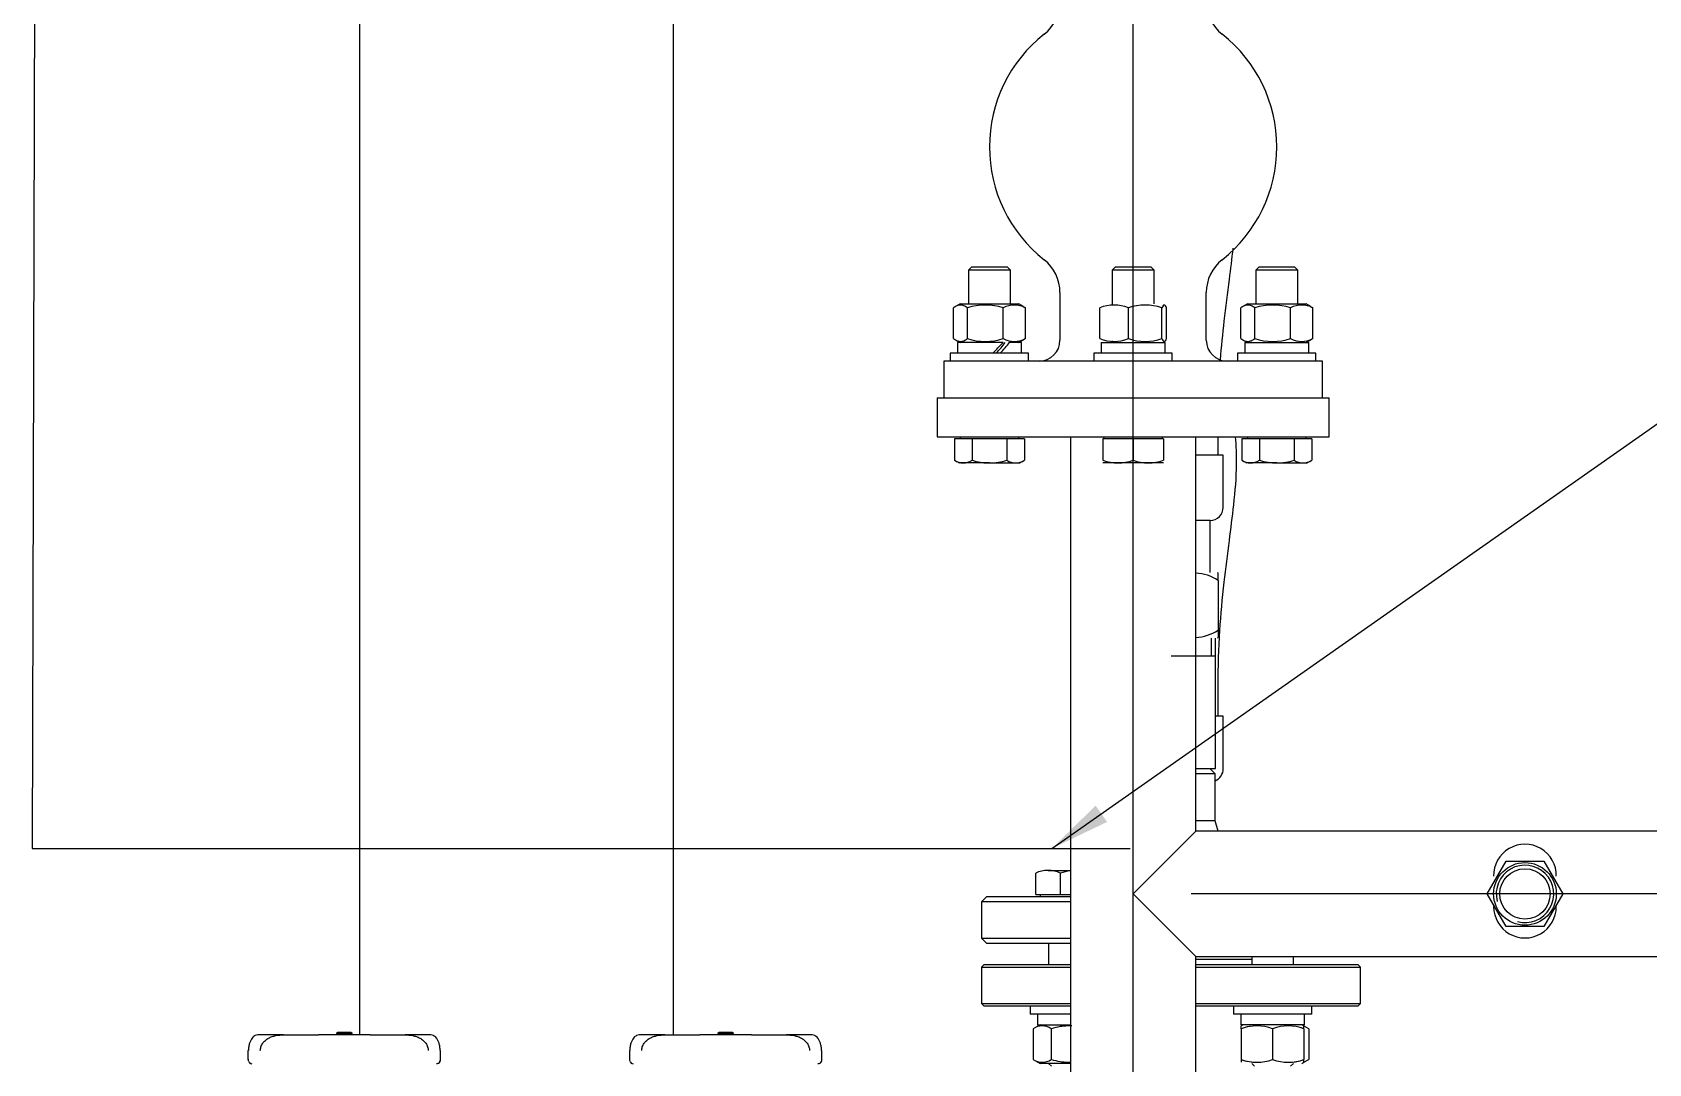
# Model space of a CAD drawing. Extents: x -681219 to -550379, y -242630 to -158199.
# Drawn here: x -621853 to -621051, y -177600 to -177088 of the extents above; entities that cross this region are included whole.
import ezdxf
from ezdxf.lldxf.tags import DXFTag

# ---------------------------------------------------------------- set-up
doc = ezdxf.new("R2010")
doc.units = 0
doc.header["$LTSCALE"] = 1000
doc.layers.get('0').update_dxf_attribs({"linetype": 'CONTINUOUS'})
for name, color, linetype in [('150-3', 7, 'CONTINUOUS'), ('16_GB93', 7, 'CONTINUOUS'), ('16_GB97.1', 7, 'CONTINUOUS'), ('DN15X？金属软管', 7, 'CONTINUOUS'), ('DN25×300金属软管', 7, 'CONTINUOUS'), ('DN40-PN4.0_JB88', 7, 'CONTINUOUS'), ('DV1_默认层', 7, 'CONTINUOUS'), ('GB12459_DN40×25', 7, 'CONTINUOUS'), ('GBT_9119.8_法兰_DN', 7, 'CONTINUOUS'), ('LZB-40B_0.25-2', 7, 'CONTINUOUS'), ('M16_GB6170', 7, 'CONTINUOUS'), ('M16×65_GB5782', 7, 'CONTINUOUS'), ('MY135_04030101', 7, 'CONTINUOUS'), ('MYPH00711330A_A', 7, 'CONTINUOUS'), ('SJPS215_130301', 7, 'CONTINUOUS'), ('不锈钢法兰D40', 7, 'CONTINUOUS'), ('截止阀J41T-16-DG40', 7, 'CONTINUOUS'), ('汽管DN40', 7, 'CONTINUOUS'), ('汽管DN40-350', 7, 'CONTINUOUS')]:
    doc.layers.add(name, color=color, linetype=linetype)
tags = doc.linetypes.add('CENTER2', pattern=[28.575, 19.05, -3.175, 3.175, -3.175]).pattern_tags.tags
tags[10:11] = [DXFTag(74, 4), DXFTag(75, 0), DXFTag(340, '0'), DXFTag(46, 0.0), DXFTag(50, 0.0), DXFTag(44, 0.0), DXFTag(45, 0.0)]
tags[8:9] = [DXFTag(74, 4), DXFTag(75, 0), DXFTag(340, '0'), DXFTag(46, 0.0), DXFTag(50, 0.0), DXFTag(44, 0.0), DXFTag(45, 0.0)]
tags[6:7] = [DXFTag(74, 4), DXFTag(75, 0), DXFTag(340, '0'), DXFTag(46, 0.0), DXFTag(50, 0.0), DXFTag(44, 0.0), DXFTag(45, 0.0)]
tags[4:5] = [DXFTag(74, 4), DXFTag(75, 0), DXFTag(340, '0'), DXFTag(46, 0.0), DXFTag(50, 0.0), DXFTag(44, 0.0), DXFTag(45, 0.0)]
doc.dimstyles.new('INTE', dxfattribs={"dimscale": 10, "dimtxt": 3.5, "dimasz": 3, "dimexe": 3, "dimexo": 0, "dimgap": 1, "dimtad": 1, "dimdec": 1, "dimdsep": 46, "dimtxsty": 'Standard', "dimcen": 0, "dimclrd": 1, "dimclre": 1, "dimclrt": 3, "dimaunit": 1, "dimadec": 0, "dimazin": 0, "dimtfac": 1, "dimtdec": 1, "dimtmove": 0, "dimatfit": 0, "dimfxl": 0, "dimarcsym": 0})

msp = doc.modelspace()

# ---------------------------------------------------------------- linework, layer by layer
at = {"color": 1}
for p, q in [((-621851.2988, -176918.5504), (-621852.8109, -177492.7659)), ((-621852.8109, -177492.7659), (-621308.1706, -177492.7659))]:
    msp.add_line(p, q, dxfattribs=at)
at = {"layer": '150-3', "color": 7, "linetype": 'Continuous'}
for p, q in [((-621690.2745, -177585.2804), (-621690.2745, -176928.1777)), ((-621534.7545, -177585.2804), (-621534.7545, -176928.1777))]:
    msp.add_line(p, q, dxfattribs=at)
at = {"layer": '16_GB93', "color": 7, "linetype": 'Continuous'}
for p, q in [((-621371.1891, -177241.7108), (-621393.7497, -177241.7108)), ((-621393.7497, -177241.7108), (-621393.7497, -177247.0244)), ((-621368.4556, -177241.7108), (-621367.9629, -177241.7108)), ((-621362.1273, -177241.7108), (-621367.9629, -177241.7108)), ((-621362.1273, -177247.0244), (-621362.1273, -177241.7108)), ((-621322.4697, -177241.7108), (-621290.8473, -177241.7108)), ((-621322.4697, -177241.7108), (-621322.4697, -177247.0244)), ((-621290.8473, -177247.0244), (-621290.8473, -177241.7108)), ((-621251.1897, -177241.7108), (-621219.5673, -177241.7108)), ((-621251.1897, -177241.7108), (-621251.1897, -177247.0244)), ((-621219.5673, -177247.0244), (-621219.5673, -177241.7108)), ((-621354.0802, -177574.9124), (-621354.0802, -177580.226)), ((-621253.2751, -177574.9124), (-621253.2751, -177580.226)), ((-621221.6527, -177580.226), (-621221.6527, -177574.9124)), ((-621354.0802, -177580.226), (-621337.9944, -177580.226)), ((-621221.6527, -177580.226), (-621253.2751, -177580.226))]:
    msp.add_line(p, q, dxfattribs=at)
for centre, major_axis, start_param, end_param in [((-621377.9385, -177242.489), (-15.5088, -15.5088), 1.4757576, 1.81593009), ((-621377.9385, -177246.2463), (10.2968, 10.2968), 4.83409184, 5.35504689), ((-621377.9385, -177246.2463), (15.5088, 15.5088), -1.42413367, -1.08396119)]:
    msp.add_ellipse(centre, major_axis=major_axis, ratio=0.19844322, start_param=start_param, end_param=end_param, dxfattribs=at)
at = {"layer": '16_GB97.1', "color": 7, "linetype": 'Continuous'}
for p, q in [((-621358.4985, -177247.0244), (-621397.3785, -177247.0244)), ((-621397.3785, -177247.0244), (-621397.3785, -177250.9124)), ((-621358.4985, -177250.9124), (-621358.4985, -177247.0244)), ((-621287.2185, -177247.0244), (-621326.0985, -177247.0244)), ((-621326.0985, -177247.0244), (-621326.0985, -177250.9124)), ((-621287.2185, -177250.9124), (-621287.2185, -177247.0244)), ((-621215.9385, -177247.0244), (-621254.8185, -177247.0244)), ((-621254.8185, -177247.0244), (-621254.8185, -177250.9124)), ((-621215.9385, -177250.9124), (-621215.9385, -177247.0244)), ((-621357.709, -177571.0244), (-621357.709, -177574.9124)), ((-621337.4909, -177574.9124), (-621357.709, -177574.9124)), ((-621256.9039, -177571.0244), (-621256.9039, -177574.9124)), ((-621218.0239, -177574.9124), (-621256.9039, -177574.9124)), ((-621218.0239, -177574.9124), (-621221.6527, -177574.9124)), ((-621218.0239, -177574.9124), (-621218.0239, -177571.0244))]:
    msp.add_line(p, q, dxfattribs=at)
at = {"layer": 'DN15X？金属软管', "color": 7, "linetype": 'Continuous'}
for p, q in [((-621130.9646, -177515.2964), (-621121.6116, -177499.0964)), ((-621121.6116, -177499.0964), (-621102.9054, -177499.0964)), ((-621102.9054, -177499.0964), (-621093.5523, -177515.2964)), ((-621121.6116, -177531.4964), (-621130.9646, -177515.2964)), ((-621093.5523, -177515.2964), (-621102.9054, -177531.4964)), ((-621102.9054, -177531.4964), (-621121.6116, -177531.4964))]:
    msp.add_line(p, q, dxfattribs=at)
for radius in [15.552, 12.5025]:
    msp.add_circle((-621112.2585, -177515.2964), radius, dxfattribs=at)
for centre, radius, start, end in [((-621112.2585, -177506.2109), 15.5551, 358.8577794, 181.1422206), ((-621112.2585, -177515.2964), 14.256, 255, 195), ((-621112.2585, -177521.5953), 15.552, 179.9070937, 0.0929063)]:
    msp.add_arc(centre, radius, start, end, dxfattribs=at)
at = {"layer": 'DN25×300金属软管', "color": 7, "linetype": 'Continuous'}
for p, q in [((-621264.5385, -177297.5684), (-621264.5385, -177288.4964)), ((-621261.9465, -177297.5684), (-621275.5545, -177297.5684)), ((-621261.9465, -177323.4884), (-621261.9465, -177297.5684)), ((-621268.4265, -177329.9684), (-621275.5545, -177329.9684)), ((-621268.4265, -177355.8884), (-621268.4265, -177329.9684)), ((-621264.5385, -177356.1476), (-621264.7977, -177355.8884)), ((-621264.5385, -177359.7565), (-621264.5385, -177356.1476)), ((-621264.5385, -177359.7565), (-621264.5385, -177384.4204)), ((-621264.5385, -177384.4204), (-621264.5385, -177388.0292)), ((-621264.7977, -177388.2884), (-621264.5385, -177388.0292)), ((-621264.5385, -177427.1684), (-621264.5385, -177412.12)), ((-621261.9465, -177427.1684), (-621265.8345, -177427.1684)), ((-621261.9465, -177453.0884), (-621261.9465, -177427.1684))]:
    msp.add_line(p, q, dxfattribs=at)
for centre, radius, start, end in [((-621268.4265, -177323.4884), 6.48, 270, 0), ((-621276.2025, -177376.9877), 20.8078, 55.9055018, 88.2061517), ((-621276.2025, -177376.9877), 20.8078, 55.9055738, 88.1928769), ((-621276.2025, -177367.1891), 20.8078, 271.8071231, 304.0944262), ((-621268.4265, -177453.0884), 6.48, 291.7156173, 0)]:
    msp.add_arc(centre, radius, start, end, dxfattribs=at)
for points, knots in [([(-621263.3127, -177250.2533), (-621262.8274, -177243.9212), (-621261.4619, -177230.4233), (-621259.1267, -177212.1115), (-621257.5809, -177200.0708), (-621256.992, -177194.8987)], [0.130530738, 0.130530738, 0.130530738, 0.130530738, 0.207612868, 0.29093924, 0.353459993, 0.353459993, 0.353459993, 0.353459993]), ([(-621264.5375, -177412.322), (-621264.372, -177402.1537), (-621264.0727, -177386.169), (-621261.6651, -177361.6167), (-621259.0304, -177340.9567), (-621256.5242, -177321.4435), (-621255.0174, -177304.2544), (-621255.444, -177292.9706), (-621255.8699, -177288.4818)], [0, 0, 0, 0, 0.111132824, 0.207612868, 0.29093924, 0.362649751, 0.443897311, 0.498051532, 0.498051532, 0.498051532, 0.498051532])]:
    msp.add_open_spline(points, degree=3, knots=knots, dxfattribs=at)
at = {"layer": 'DN40-PN4.0_JB88', "color": 7, "linetype": 'Continuous'}
msp.add_line((-621275.5545, -177547.6964), (-621247.8319, -177547.6964), dxfattribs=at)
at = {"layer": 'DV1_默认层', "color": 7, "linetype": 'CENTER2'}
for p, q in [((-621306.6585, -177801.8935), (-621306.6585, -176943.4901)), ((-620137.9905, -177515.2964), (-621277.8225, -177515.2964))]:
    msp.add_line(p, q, dxfattribs=at)
at = {"layer": 'GB12459_DN40×25', "color": 7, "linetype": 'Continuous'}
for p, q in [((-621266.0289, -177455.6804), (-621275.5545, -177455.6804)), ((-621266.0289, -177455.6804), (-621268.6209, -177453.0884)), ((-621266.0289, -177479.0084), (-621266.0289, -177455.6804)), ((-621266.0289, -177479.0084), (-621275.5545, -177479.0084)), ((-621264.4521, -177484.1924), (-621266.0289, -177479.0084))]:
    msp.add_line(p, q, dxfattribs=at)
at = {"layer": 'GBT_9119.8_法兰_DN', "color": 7, "linetype": 'Continuous'}
for p, q in [((-621403.8585, -177269.0564), (-621209.4585, -177269.0564)), ((-621403.8585, -177269.0564), (-621403.8585, -177288.4964)), ((-621209.4585, -177288.4964), (-621209.4585, -177269.0564)), ((-621403.8585, -177288.4964), (-621209.4585, -177288.4964))]:
    msp.add_line(p, q, dxfattribs=at)
at = {"layer": 'LZB-40B_0.25-2', "color": 7, "linetype": 'Continuous'}
for p, q in [((-621380.5305, -177550.2884), (-621381.8265, -177551.5844)), ((-621381.8265, -177551.5844), (-621337.7625, -177551.5844)), ((-621381.8265, -177551.5844), (-621381.8265, -177569.7284)), ((-621380.5305, -177550.2884), (-621337.7625, -177550.2884)), ((-621275.5545, -177547.6964), (-621247.8319, -177547.6964)), ((-621275.5545, -177550.2884), (-621195.2025, -177550.2884)), ((-621275.5545, -177551.5844), (-621193.9065, -177551.5844)), ((-621193.9065, -177551.5844), (-621195.2025, -177550.2884)), ((-621193.9065, -177569.7284), (-621193.9065, -177551.5844)), ((-621381.8265, -177569.7284), (-621337.7625, -177569.7284)), ((-621381.8265, -177569.7284), (-621380.5305, -177571.0244)), ((-621275.5545, -177569.7284), (-621193.9065, -177569.7284)), ((-621195.2025, -177571.0244), (-621193.9065, -177569.7284)), ((-621337.7625, -177571.0244), (-621380.5305, -177571.0244)), ((-621195.2025, -177571.0244), (-621275.5545, -177571.0244))]:
    msp.add_line(p, q, dxfattribs=at)
at = {"layer": 'M16_GB6170', "color": 7, "linetype": 'Continuous'}
for p, q in [((-621395.7407, -177239.7605), (-621395.7407, -177224.4804)), ((-621392.5185, -177222.53), (-621394.7656, -177223.8274)), ((-621392.5185, -177222.53), (-621363.3585, -177222.53)), ((-621388.8833, -177239.7605), (-621388.8833, -177224.4804)), ((-621371.0811, -177239.7602), (-621371.0811, -177224.4806)), ((-621361.1114, -177223.8274), (-621363.3585, -177222.53)), ((-621360.1362, -177239.7605), (-621360.1362, -177224.4804)), ((-621323.2561, -177239.7602), (-621323.2561, -177224.4806)), ((-621309.0188, -177239.7605), (-621309.0188, -177224.4804)), ((-621292.4211, -177239.7605), (-621292.4211, -177224.4804)), ((-621290.0609, -177239.7602), (-621290.0609, -177224.4806)), ((-621253.1807, -177239.7605), (-621253.1807, -177224.4804)), ((-621249.9585, -177222.53), (-621252.2056, -177223.8274)), ((-621249.9585, -177222.53), (-621220.7985, -177222.53)), ((-621246.3233, -177239.7605), (-621246.3233, -177224.4804)), ((-621228.5211, -177239.7602), (-621228.5211, -177224.4806)), ((-621218.5514, -177223.8274), (-621220.7985, -177222.53)), ((-621217.5762, -177239.7605), (-621217.5762, -177224.4804)), ((-621394.7656, -177240.4134), (-621392.5185, -177241.7108)), ((-621363.3585, -177241.7108), (-621361.1114, -177240.4134)), ((-621252.2056, -177240.4134), (-621249.9585, -177241.7108)), ((-621220.7985, -177241.7108), (-621218.5514, -177240.4134)), ((-621352.849, -177580.226), (-621356.2275, -177582.1766)), ((-621356.2275, -177582.1766), (-621356.2275, -177597.4562)), ((-621347.2483, -177582.1764), (-621347.2483, -177597.4565)), ((-621252.0439, -177580.226), (-621253.0159, -177580.7872)), ((-621253.0159, -177582.1764), (-621253.0159, -177580.7873)), ((-621253.0159, -177582.1764), (-621253.0159, -177597.4565)), ((-621237.4639, -177582.1766), (-621237.4639, -177597.4562)), ((-621219.5055, -177582.1766), (-621222.8839, -177580.226)), ((-621221.9119, -177582.1764), (-621221.9119, -177580.7872)), ((-621221.9119, -177582.1764), (-621221.9119, -177597.4565)), ((-621219.5055, -177582.1766), (-621219.5055, -177597.4562)), ((-621356.2275, -177597.4562), (-621352.849, -177599.4068)), ((-621337.7625, -177599.4068), (-621352.849, -177599.4068)), ((-621253.0159, -177597.4565), (-621253.0159, -177598.8456)), ((-621222.8839, -177599.4068), (-621221.9119, -177598.8456)), ((-621221.9119, -177598.8456), (-621219.5055, -177597.4562)), ((-621221.9119, -177598.8455), (-621221.9119, -177597.4565))]:
    msp.add_line(p, q, dxfattribs=at)
for centre, radius, start, end in [((-621379.9825, -177252.5431), 29.4405, 72.4008819, 107.5976498), ((-621365.6084, -177234.6932), 11.5865, 61.8168004, 118.1855879), ((-621316.1371, -177242.2008), 19.0967, 68.1144552, 111.8873808), ((-621300.72, -177248.7901), 25.6872, 71.151177, 108.848823), ((-621237.4225, -177252.5431), 29.4405, 72.4008819, 107.5976498), ((-621223.0484, -177234.6932), 11.5865, 61.8168004, 118.1855879), ((-621379.9825, -177211.6976), 29.4406, 252.4023997, 287.5990686), ((-621365.6084, -177229.5477), 11.5864, 241.8143068, 298.1833048), ((-621316.1371, -177222.0401), 19.0967, 248.1125504, 291.8856136), ((-621300.72, -177215.4508), 25.6872, 251.151177, 288.848823), ((-621237.4225, -177211.6976), 29.4406, 252.4023997, 287.5990686), ((-621223.0484, -177229.5477), 11.5864, 241.8143068, 298.1833048), ((-621351.7377, -177588.843), 8.0373, 56.0428621, 123.960049), ((-621245.2402, -177603.443), 22.6435, 69.9144081, 110.0839111), ((-621245.2402, -177603.443), 22.6436, 94.7590738, 110.0838509), ((-621229.6876, -177603.443), 22.6436, 69.9161491, 110.0855317), ((-621229.6876, -177603.443), 22.6435, 69.9160889, 83.5652591), ((-621351.7377, -177590.7899), 8.0373, 236.0398024, 303.9572864), ((-621245.2402, -177576.1898), 22.6436, 249.9161491, 290.0855317), ((-621245.2402, -177576.1899), 22.6435, 249.9160889, 263.6364507), ((-621229.6876, -177576.1899), 22.6435, 249.9144081, 290.0839111), ((-621229.6876, -177576.1898), 22.6436, 275.593099, 290.0838509)]:
    msp.add_arc(centre, radius, start, end, dxfattribs=at)
for points, knots in [([(-621388.8833, -177224.4804), (-621389.441, -177224.0587), (-621390.0123, -177223.705), (-621391.1577, -177223.2214), (-621391.7335, -177223.0911), (-621392.6028, -177223.0913), (-621392.8934, -177223.1236), (-621393.4765, -177223.2518), (-621393.7661, -177223.3472), (-621394.625, -177223.7124), (-621395.1865, -177224.0614), (-621395.7407, -177224.4804)], [0, 0, 0, 0, 0.25, 0.25, 0.5, 0.5, 0.625, 0.625, 0.75, 0.75, 1, 1, 1, 1]), ([(-621290.0609, -177224.4806), (-621290.2535, -177224.0574), (-621290.4476, -177223.7085), (-621290.8399, -177223.2253), (-621291.0381, -177223.0924), (-621291.3391, -177223.0909), (-621291.4399, -177223.1234), (-621291.6393, -177223.25), (-621291.7383, -177223.344), (-621292.0337, -177223.707), (-621292.2282, -177224.0566), (-621292.4211, -177224.4804)], [0, 0, 0, 0, 0.25, 0.25, 0.5, 0.5, 0.625, 0.625, 0.75, 0.75, 1, 1, 1, 1]), ([(-621246.3233, -177224.4804), (-621246.8775, -177224.0614), (-621247.4391, -177223.7124), (-621248.2979, -177223.3472), (-621248.5876, -177223.2518), (-621249.1706, -177223.1236), (-621249.4613, -177223.0913), (-621250.3305, -177223.0911), (-621250.9063, -177223.2214), (-621252.0517, -177223.705), (-621252.623, -177224.0587), (-621253.1807, -177224.4804)], [0, 0, 0, 0, 0.25, 0.25, 0.375, 0.375, 0.5, 0.5, 0.75, 0.75, 1, 1, 1, 1]), ([(-621395.7407, -177239.7605), (-621395.1865, -177240.1795), (-621394.625, -177240.5285), (-621393.7661, -177240.8937), (-621393.4765, -177240.989), (-621392.8934, -177241.1172), (-621392.6028, -177241.1495), (-621391.7335, -177241.1498), (-621391.1577, -177241.0194), (-621390.0123, -177240.5358), (-621389.441, -177240.1821), (-621388.8833, -177239.7605)], [0, 0, 0, 0, 0.25, 0.25, 0.375, 0.375, 0.5, 0.5, 0.75, 0.75, 1, 1, 1, 1]), ([(-621292.4211, -177239.7605), (-621292.2284, -177240.1837), (-621292.0343, -177240.5325), (-621291.6421, -177241.0157), (-621291.4439, -177241.1485), (-621291.1429, -177241.1499), (-621291.0421, -177241.1174), (-621290.8427, -177240.9908), (-621290.7437, -177240.8968), (-621290.4483, -177240.5337), (-621290.2538, -177240.184), (-621290.0609, -177239.7602)], [0, 0, 0, 0, 0.25, 0.25, 0.5, 0.5, 0.625, 0.625, 0.75, 0.75, 1, 1, 1, 1]), ([(-621253.1807, -177239.7605), (-621252.623, -177240.1821), (-621252.0517, -177240.5358), (-621250.9063, -177241.0194), (-621250.3305, -177241.1498), (-621249.4613, -177241.1495), (-621249.1706, -177241.1172), (-621248.5876, -177240.989), (-621248.2979, -177240.8937), (-621247.4391, -177240.5285), (-621246.8775, -177240.1795), (-621246.3233, -177239.7605)], [0, 0, 0, 0, 0.25, 0.25, 0.5, 0.5, 0.625, 0.625, 0.75, 0.75, 1, 1, 1, 1]), ([(-621337.1417, -177580.811), (-621337.5178, -177580.7952), (-621337.8944, -177580.7872), (-621339.0304, -177580.7873), (-621339.7916, -177580.8196), (-621341.3185, -177580.9478), (-621342.0772, -177581.0432), (-621344.3263, -177581.4084), (-621345.7968, -177581.7574), (-621347.2483, -177582.1764)], [0.437855383, 0.437855383, 0.437855383, 0.437855383, 0.5, 0.5, 0.625, 0.625, 0.75, 0.75, 1, 1, 1, 1]), ([(-621347.2483, -177597.4565), (-621345.7968, -177597.8755), (-621344.3263, -177598.2245), (-621342.0772, -177598.5897), (-621341.3185, -177598.685), (-621339.7916, -177598.8132), (-621339.0304, -177598.8455), (-621338.0997, -177598.8456), (-621337.9278, -177598.844), (-621337.7561, -177598.8407)], [0, 0, 0, 0, 0.25, 0.25, 0.375, 0.375, 0.5, 0.5, 0.52832984, 0.52832984, 0.52832984, 0.52832984])]:
    msp.add_open_spline(points, degree=3, knots=knots, dxfattribs=at)
for points in [[(-621361.1729, -177223.7925), (-621360.8241, -177223.9896), (-621360.4776, -177224.2223), (-621360.1362, -177224.4804)], [(-621218.6707, -177223.7599), (-621218.3021, -177223.9637), (-621217.9376, -177224.2072), (-621217.5762, -177224.4804)], [(-621360.1362, -177239.7605), (-621360.4776, -177240.0186), (-621360.8241, -177240.2512), (-621361.1729, -177240.4483)], [(-621217.5762, -177239.7605), (-621217.9376, -177240.0337), (-621218.3021, -177240.2771), (-621218.6707, -177240.4809)]]:
    msp.add_open_spline(points, degree=3, dxfattribs=at)
at = {"layer": 'M16×65_GB5782', "color": 7, "linetype": 'Continuous'}
for p, q in [((-621386.855, -177204.2564), (-621388.3065, -177205.7079)), ((-621367.5705, -177205.7079), (-621388.3065, -177205.7079)), ((-621388.3065, -177205.7079), (-621388.3065, -177222.53)), ((-621369.022, -177204.2564), (-621386.855, -177204.2564)), ((-621367.5705, -177205.7079), (-621369.022, -177204.2564)), ((-621367.5705, -177222.53), (-621367.5705, -177205.7079)), ((-621315.575, -177204.2564), (-621317.0265, -177205.7079)), ((-621296.2905, -177205.7079), (-621317.0265, -177205.7079)), ((-621317.0265, -177205.7079), (-621317.0265, -177223.179)), ((-621297.742, -177204.2564), (-621315.575, -177204.2564)), ((-621296.2905, -177205.7079), (-621297.742, -177204.2564)), ((-621296.2905, -177222.53), (-621296.2905, -177205.7079)), ((-621244.295, -177204.2564), (-621245.7465, -177205.7079)), ((-621225.0105, -177205.7079), (-621245.7465, -177205.7079)), ((-621245.7465, -177205.7079), (-621245.7465, -177222.53)), ((-621226.462, -177204.2564), (-621244.295, -177204.2564)), ((-621225.0105, -177205.7079), (-621226.462, -177204.2564)), ((-621225.0105, -177222.53), (-621225.0105, -177205.7079)), ((-621317.0265, -177240.889), (-621317.0265, -177241.7108)), ((-621386.6055, -177289.5332), (-621395.2725, -177289.5332)), ((-621395.2725, -177289.5332), (-621395.2725, -177300.1153)), ((-621392.5185, -177288.4964), (-621392.5185, -177289.5332)), ((-621369.2715, -177289.5332), (-621386.6055, -177289.5332)), ((-621386.6055, -177289.5332), (-621386.6055, -177300.1156)), ((-621360.6045, -177289.5332), (-621369.2715, -177289.5332)), ((-621369.2715, -177289.5332), (-621369.2715, -177300.1156)), ((-621363.3585, -177289.5332), (-621363.3585, -177288.4964)), ((-621360.6045, -177289.5332), (-621360.6045, -177300.1153)), ((-621306.6585, -177289.5332), (-621321.6697, -177289.5332)), ((-621321.6697, -177289.5332), (-621321.6697, -177300.1156)), ((-621321.2385, -177288.4964), (-621321.2385, -177289.5332)), ((-621291.6472, -177289.5332), (-621306.6585, -177289.5332)), ((-621306.6585, -177289.5332), (-621306.6585, -177300.1153)), ((-621292.0785, -177289.5332), (-621292.0785, -177288.4964)), ((-621291.6472, -177289.5332), (-621291.6472, -177300.1156)), ((-621244.0455, -177289.5332), (-621252.7125, -177289.5332)), ((-621252.7125, -177289.5332), (-621252.7125, -177300.1153)), ((-621249.9585, -177288.4964), (-621249.9585, -177289.5332)), ((-621244.0455, -177289.5332), (-621244.0455, -177300.1156)), ((-621226.7115, -177289.5332), (-621244.0455, -177289.5332)), ((-621218.0445, -177289.5332), (-621226.7115, -177289.5332)), ((-621226.7115, -177289.5332), (-621226.7115, -177300.1156)), ((-621220.7985, -177289.5332), (-621220.7985, -177288.4964)), ((-621218.0445, -177289.5332), (-621218.0445, -177300.1153)), ((-621395.2725, -177300.1153), (-621392.9497, -177301.4564)), ((-621377.9385, -177301.4564), (-621392.9497, -177301.4564)), ((-621377.9385, -177301.4564), (-621362.9272, -177301.4564)), ((-621362.9272, -177301.4564), (-621360.6045, -177300.1153)), ((-621291.6472, -177301.4564), (-621321.6697, -177301.4564)), ((-621252.7125, -177300.1153), (-621250.3897, -177301.4564)), ((-621235.3785, -177301.4564), (-621250.3897, -177301.4564)), ((-621235.3785, -177301.4564), (-621220.3672, -177301.4564)), ((-621220.3672, -177301.4564), (-621218.0445, -177300.1153)), ((-621355.0121, -177515.5556), (-621355.0121, -177504.9733)), ((-621348.8836, -177503.6324), (-621337.7625, -177503.6324)), ((-621342.7551, -177515.5556), (-621342.7551, -177504.9733)), ((-621355.0121, -177515.5556), (-621342.7551, -177515.5556)), ((-621352.849, -177515.5556), (-621352.849, -177516.5924)), ((-621342.7551, -177515.5556), (-621337.7625, -177515.5556)), ((-621348.637, -177539.9204), (-621348.637, -177550.2884)), ((-621247.8319, -177546.4004), (-621247.8319, -177550.2884)), ((-621227.0959, -177550.2884), (-621227.0959, -177546.4004)), ((-621348.6111, -177599.4068), (-621347.1855, -177600.8324)), ((-621247.8319, -177599.3809), (-621246.3804, -177600.8324)), ((-621228.5474, -177600.8324), (-621227.0959, -177599.3809))]:
    msp.add_line(p, q, dxfattribs=at)
for centre, radius, start, end in [((-621390.9388, -177293.6808), 7.7578, 236.0398025, 303.9572864), ((-621364.9381, -177293.6807), 7.7579, 236.0428621, 303.960049), ((-621314.1644, -177279.5884), 21.8562, 249.9161491, 290.0855317), ((-621299.1526, -177279.5884), 21.8562, 249.9144081, 290.0839111), ((-621248.3788, -177293.6808), 7.7578, 236.0398025, 303.9572864), ((-621222.3781, -177293.6807), 7.7579, 236.0428621, 303.960049), ((-621348.5787, -177519.7017), 16.0722, 91.0869761, 113.595745), ((-621349.1331, -177519.4484), 15.8179, 66.2209374, 89.0963414), ((-621334.3839, -177530.6593), 27.0157, 97.254394, 108.0510406)]:
    msp.add_arc(centre, radius, start, end, dxfattribs=at)
for points, knots in [([(-621386.6055, -177300.1156), (-621385.2041, -177300.5201), (-621383.7843, -177300.8571), (-621381.6131, -177301.2095), (-621380.8811, -177301.3015), (-621379.4063, -177301.4253), (-621378.6712, -177301.4564), (-621377.9385, -177301.4564)], [0, 0, 0, 0, 0.5, 0.5, 0.75, 0.75, 1, 1, 1, 1]), ([(-621377.9385, -177301.4564), (-621376.4739, -177301.4564), (-621375.0188, -177301.3305), (-621372.1248, -177300.8638), (-621370.6811, -177300.5225), (-621369.2715, -177300.1156)], [0, 0, 0, 0, 0.5, 0.5, 1, 1, 1, 1]), ([(-621244.0455, -177300.1156), (-621242.6359, -177300.5225), (-621241.1921, -177300.8638), (-621238.2982, -177301.3305), (-621236.8431, -177301.4564), (-621235.3785, -177301.4564)], [0, 0, 0, 0, 0.5, 0.5, 1, 1, 1, 1]), ([(-621235.3785, -177301.4564), (-621234.6457, -177301.4564), (-621233.9107, -177301.4253), (-621232.4359, -177301.3015), (-621231.7039, -177301.2095), (-621229.5327, -177300.8571), (-621228.1129, -177300.5201), (-621226.7115, -177300.1156)], [0, 0, 0, 0, 0.25, 0.25, 0.5, 0.5, 1, 1, 1, 1])]:
    msp.add_open_spline(points, degree=3, knots=knots, dxfattribs=at)
at = {"layer": 'MY135_04030101', "color": 7, "linetype": 'Continuous'}
for p, q in [((-621728.1872, -177585.2804), (-621740.9587, -177585.2804)), ((-621728.1872, -177585.2804), (-621710.822, -177585.2804)), ((-621685.2789, -177585.2804), (-621710.822, -177585.2804)), ((-621685.2789, -177585.2804), (-621667.9137, -177585.2804)), ((-621655.1422, -177585.2804), (-621667.9137, -177585.2804)), ((-621538.9712, -177585.2804), (-621551.7427, -177585.2804)), ((-621538.9712, -177585.2804), (-621521.606, -177585.2804)), ((-621496.0629, -177585.2804), (-621521.606, -177585.2804)), ((-621496.0629, -177585.2804), (-621478.6977, -177585.2804)), ((-621465.9262, -177585.2804), (-621478.6977, -177585.2804)), ((-621745.6128, -177593.0564), (-621745.8266, -177593.0564)), ((-621745.8266, -177593.0564), (-621745.8266, -177597.3428)), ((-621650.2743, -177593.0564), (-621650.4882, -177593.0564)), ((-621650.2743, -177597.3428), (-621650.2743, -177593.0564)), ((-621556.3968, -177593.0564), (-621556.6106, -177593.0564)), ((-621556.6106, -177593.0564), (-621556.6106, -177597.3428)), ((-621461.0583, -177593.0564), (-621461.2722, -177593.0564)), ((-621461.0583, -177597.3428), (-621461.0583, -177593.0564))]:
    msp.add_line(p, q, dxfattribs=at)
for centre, radius, start, end in [((-621745.175, -177597.3241), 0.6503, 181.7291092, 227.6817991), ((-621744.3765, -177597.5427), 1.4304, 171.6311579, 206.6690742), ((-621744.2985, -177597.5411), 1.5058, 178.2220884, 205.6296678), ((-621743.8236, -177597.6416), 1.8914, 203.5519845, 268.1350794), ((-621743.8235, -177597.6415), 1.8915, 203.5547674, 266.3965459), ((-621652.2035, -177597.6945), 1.8105, 268.2906896, 294.3303066), ((-621652.2042, -177597.6936), 1.8116, 268.3230288, 336.9409011), ((-621651.9884, -177597.4674), 1.7128, 326.9232659, 4.2290726), ((-621555.959, -177597.3241), 0.6503, 181.7291092, 227.6817991), ((-621555.1605, -177597.5427), 1.4304, 171.6311579, 206.6690742), ((-621555.0825, -177597.5411), 1.5058, 178.2220884, 205.6296678), ((-621554.6076, -177597.6416), 1.8914, 203.5519845, 268.1350794), ((-621554.6075, -177597.6415), 1.8915, 203.5547674, 266.3965459), ((-621462.9875, -177597.6945), 1.8105, 268.2906896, 294.3303066), ((-621462.9882, -177597.6936), 1.8116, 268.3230288, 336.9409011), ((-621462.7724, -177597.4674), 1.7128, 326.9232659, 4.2290726)]:
    msp.add_arc(centre, radius, start, end, dxfattribs=at)
for centre in [(-621744.4237, -177597.805), (-621555.2077, -177597.805)]:
    msp.add_ellipse(centre, major_axis=(1.1461, 0.6051), ratio=0.73277598, start_param=3.1467423, end_param=3.32785181, dxfattribs=at)
for points, knots in [([(-621740.9587, -177585.2804), (-621741.3648, -177585.2804), (-621741.8209, -177585.3675), (-621742.5483, -177585.7342), (-621742.7976, -177585.8964), (-621743.2921, -177586.3106), (-621743.5388, -177586.5629), (-621744.0232, -177587.1804), (-621744.2622, -177587.5497), (-621744.5889, -177588.1817), (-621744.6931, -177588.4061), (-621744.8905, -177588.8854), (-621744.9842, -177589.1423), (-621745.238, -177589.9408), (-621745.3734, -177590.5135), (-621745.5153, -177591.4415), (-621745.5518, -177591.7616), (-621745.6004, -177592.4036), (-621745.6128, -177592.7282), (-621745.6128, -177593.0564)], [0, 0, 0, 0, 0.25, 0.25, 0.375, 0.375, 0.5, 0.5, 0.625, 0.625, 0.6875, 0.6875, 0.75, 0.75, 0.875, 0.875, 0.9375, 0.9375, 1, 1, 1, 1]), ([(-621739.6897, -177593.0564), (-621739.6897, -177592.4007), (-621739.5854, -177591.7636), (-621739.282, -177590.8345), (-621739.1562, -177590.5312), (-621738.8652, -177589.9529), (-621738.6993, -177589.6753), (-621738.3289, -177589.1421), (-621738.1233, -177588.8856), (-621737.686, -177588.4059), (-621737.4534, -177588.181), (-621736.9627, -177587.7584), (-621736.7033, -177587.5599), (-621736.1666, -177587.1926), (-621735.8909, -177587.0245), (-621735.0442, -177586.5618), (-621734.4541, -177586.308), (-621733.5375, -177585.9952), (-621733.2262, -177585.9022), (-621732.6039, -177585.7397), (-621732.2916, -177585.6696), (-621730.7255, -177585.3676), (-621729.4561, -177585.2804), (-621728.1872, -177585.2804)], [0, 0, 0, 0, 0.125, 0.125, 0.1875, 0.1875, 0.25, 0.25, 0.3125, 0.3125, 0.375, 0.375, 0.4375, 0.4375, 0.5, 0.5, 0.625, 0.625, 0.6875, 0.6875, 0.75, 0.75, 1, 1, 1, 1]), ([(-621667.9137, -177585.2804), (-621666.6443, -177585.2804), (-621665.3698, -177585.3675), (-621663.4771, -177585.7342), (-621662.8507, -177585.8964), (-621661.6413, -177586.3106), (-621661.0543, -177586.5629), (-621659.9253, -177587.1804), (-621659.3804, -177587.5497), (-621658.6468, -177588.1817), (-621658.4147, -177588.4061), (-621657.9779, -177588.8854), (-621657.772, -177589.1423), (-621657.2172, -177589.9408), (-621656.9252, -177590.5135), (-621656.62, -177591.4415), (-621656.5416, -177591.7616), (-621656.4377, -177592.4036), (-621656.4113, -177592.7282), (-621656.4113, -177593.0564)], [0, 0, 0, 0, 0.25, 0.25, 0.375, 0.375, 0.5, 0.5, 0.625, 0.625, 0.6875, 0.6875, 0.75, 0.75, 0.875, 0.875, 0.9375, 0.9375, 1, 1, 1, 1]), ([(-621650.4882, -177593.0564), (-621650.4882, -177592.4007), (-621650.5371, -177591.7636), (-621650.6782, -177590.8345), (-621650.7366, -177590.5312), (-621650.871, -177589.9529), (-621650.9473, -177589.6753), (-621651.1168, -177589.1421), (-621651.2104, -177588.8856), (-621651.408, -177588.4059), (-621651.5124, -177588.181), (-621651.7309, -177587.7584), (-621651.8455, -177587.5599), (-621652.0804, -177587.1926), (-621652.2, -177587.0245), (-621652.5631, -177586.5618), (-621652.8112, -177586.308), (-621653.1858, -177585.9952), (-621653.3113, -177585.9022), (-621653.5583, -177585.7397), (-621653.6804, -177585.6696), (-621654.282, -177585.3676), (-621654.7364, -177585.2804), (-621655.1422, -177585.2804)], [0, 0, 0, 0, 0.125, 0.125, 0.1875, 0.1875, 0.25, 0.25, 0.3125, 0.3125, 0.375, 0.375, 0.4375, 0.4375, 0.5, 0.5, 0.625, 0.625, 0.6875, 0.6875, 0.75, 0.75, 1, 1, 1, 1]), ([(-621551.7427, -177585.2804), (-621552.1488, -177585.2804), (-621552.6049, -177585.3675), (-621553.3323, -177585.7342), (-621553.5816, -177585.8964), (-621554.0761, -177586.3106), (-621554.3228, -177586.5629), (-621554.8072, -177587.1804), (-621555.0462, -177587.5497), (-621555.3729, -177588.1817), (-621555.4771, -177588.4061), (-621555.6745, -177588.8854), (-621555.7682, -177589.1423), (-621556.022, -177589.9408), (-621556.1574, -177590.5135), (-621556.2993, -177591.4415), (-621556.3358, -177591.7616), (-621556.3844, -177592.4036), (-621556.3968, -177592.7282), (-621556.3968, -177593.0564)], [0, 0, 0, 0, 0.25, 0.25, 0.375, 0.375, 0.5, 0.5, 0.625, 0.625, 0.6875, 0.6875, 0.75, 0.75, 0.875, 0.875, 0.9375, 0.9375, 1, 1, 1, 1]), ([(-621550.4737, -177593.0564), (-621550.4737, -177592.4007), (-621550.3694, -177591.7636), (-621550.066, -177590.8345), (-621549.9402, -177590.5312), (-621549.6492, -177589.9529), (-621549.4833, -177589.6753), (-621549.1129, -177589.1421), (-621548.9073, -177588.8856), (-621548.47, -177588.4059), (-621548.2374, -177588.181), (-621547.7467, -177587.7584), (-621547.4873, -177587.5599), (-621546.9506, -177587.1926), (-621546.6749, -177587.0245), (-621545.8282, -177586.5618), (-621545.2381, -177586.308), (-621544.3215, -177585.9952), (-621544.0102, -177585.9022), (-621543.3879, -177585.7397), (-621543.0756, -177585.6696), (-621541.5095, -177585.3676), (-621540.2401, -177585.2804), (-621538.9712, -177585.2804)], [0, 0, 0, 0, 0.125, 0.125, 0.1875, 0.1875, 0.25, 0.25, 0.3125, 0.3125, 0.375, 0.375, 0.4375, 0.4375, 0.5, 0.5, 0.625, 0.625, 0.6875, 0.6875, 0.75, 0.75, 1, 1, 1, 1]), ([(-621478.6977, -177585.2804), (-621477.4283, -177585.2804), (-621476.1538, -177585.3675), (-621474.2611, -177585.7342), (-621473.6347, -177585.8964), (-621472.4253, -177586.3106), (-621471.8383, -177586.5629), (-621470.7093, -177587.1804), (-621470.1644, -177587.5497), (-621469.4308, -177588.1817), (-621469.1987, -177588.4061), (-621468.7619, -177588.8854), (-621468.556, -177589.1423), (-621468.0012, -177589.9408), (-621467.7092, -177590.5135), (-621467.404, -177591.4415), (-621467.3256, -177591.7616), (-621467.2217, -177592.4036), (-621467.1953, -177592.7282), (-621467.1953, -177593.0564)], [0, 0, 0, 0, 0.25, 0.25, 0.375, 0.375, 0.5, 0.5, 0.625, 0.625, 0.6875, 0.6875, 0.75, 0.75, 0.875, 0.875, 0.9375, 0.9375, 1, 1, 1, 1]), ([(-621461.2722, -177593.0564), (-621461.2722, -177592.4007), (-621461.3211, -177591.7636), (-621461.4622, -177590.8345), (-621461.5206, -177590.5312), (-621461.655, -177589.9529), (-621461.7313, -177589.6753), (-621461.9008, -177589.1421), (-621461.9944, -177588.8856), (-621462.192, -177588.4059), (-621462.2964, -177588.181), (-621462.5149, -177587.7584), (-621462.6295, -177587.5599), (-621462.8644, -177587.1926), (-621462.984, -177587.0245), (-621463.3471, -177586.5618), (-621463.5952, -177586.308), (-621463.9698, -177585.9952), (-621464.0953, -177585.9022), (-621464.3423, -177585.7397), (-621464.4644, -177585.6696), (-621465.066, -177585.3676), (-621465.5204, -177585.2804), (-621465.9262, -177585.2804)], [0, 0, 0, 0, 0.125, 0.125, 0.1875, 0.1875, 0.25, 0.25, 0.3125, 0.3125, 0.375, 0.375, 0.4375, 0.4375, 0.5, 0.5, 0.625, 0.625, 0.6875, 0.6875, 0.75, 0.75, 1, 1, 1, 1])]:
    msp.add_open_spline(points, degree=3, knots=knots, dxfattribs=at)
at = {"layer": 'MYPH00711330A_A', "color": 7, "linetype": 'Continuous'}
for p, q in [((-621701.2905, -177583.9844), (-621701.9385, -177584.6324)), ((-621701.9385, -177584.6324), (-621694.1625, -177584.6324)), ((-621701.9385, -177584.6324), (-621701.9385, -177585.2804)), ((-621694.8105, -177583.9844), (-621701.2905, -177583.9844)), ((-621701.1434, -177583.9844), (-621701.1434, -177585.2804)), ((-621694.9576, -177583.9844), (-621694.9576, -177585.2804)), ((-621694.1625, -177584.6324), (-621694.8105, -177583.9844)), ((-621694.1625, -177585.2804), (-621694.1625, -177584.6324)), ((-621512.0745, -177583.9844), (-621512.7225, -177584.6324)), ((-621512.7225, -177584.6324), (-621504.9465, -177584.6324)), ((-621512.7225, -177584.6324), (-621512.7225, -177585.2804)), ((-621505.5945, -177583.9844), (-621512.0745, -177583.9844)), ((-621511.9274, -177583.9844), (-621511.9274, -177585.2804)), ((-621505.7416, -177583.9844), (-621505.7416, -177585.2804)), ((-621504.9465, -177584.6324), (-621505.5945, -177583.9844)), ((-621504.9465, -177585.2804), (-621504.9465, -177584.6324))]:
    msp.add_line(p, q, dxfattribs=at)
at = {"layer": 'SJPS215_130301', "color": 7, "linetype": 'Continuous'}
for p, q in [((-621267.8919, -177388.462), (-621267.8919, -177397.1012)), ((-621265.8345, -177397.1012), (-621265.8345, -177388.462)), ((-621287.8665, -177397.1012), (-621265.8345, -177397.1012)), ((-621265.8345, -177453.0884), (-621265.8345, -177397.1012)), ((-621275.5545, -177453.0884), (-621265.8345, -177453.0884))]:
    msp.add_line(p, q, dxfattribs=at)
at = {"layer": '不锈钢法兰D40', "color": 7, "linetype": 'Continuous'}
for p, q in [((-621379.2345, -177516.5924), (-621381.8265, -177519.1844)), ((-621337.7625, -177519.1844), (-621381.8265, -177519.1844)), ((-621381.8265, -177519.1844), (-621381.8265, -177537.3284)), ((-621379.2345, -177516.5924), (-621337.7625, -177516.5924)), ((-621381.8265, -177537.3284), (-621337.7625, -177537.3284)), ((-621381.8265, -177537.3284), (-621379.2345, -177539.9204)), ((-621337.7625, -177539.9204), (-621379.2345, -177539.9204))]:
    msp.add_line(p, q, dxfattribs=at)
at = {"layer": '截止阀J41T-16-DG40', "color": 7, "linetype": 'Continuous'}
for p, q in [((-621342.9465, -177216.8568), (-621342.9465, -177240.5444)), ((-621270.3705, -177240.5444), (-621270.3705, -177216.8568)), ((-621212.6985, -177250.9124), (-621400.6185, -177250.9124)), ((-621400.6185, -177250.9124), (-621400.6185, -177269.0564)), ((-621212.6985, -177269.0564), (-621212.6985, -177250.9124))]:
    msp.add_line(p, q, dxfattribs=at)
for centre, radius, start, end in [((-621363.6825, -177072.424), 20.736, 308.2955669, 0), ((-621249.6345, -177072.424), 20.736, 180, 231.7044331), ((-621306.6585, -177144.6404), 71.28, 128.2955669, 231.7044331), ((-621306.6585, -177144.6404), 71.28, 0, 51.7044331), ((-621306.6585, -177144.6404), 71.28, 308.2955669, 0), ((-621363.6825, -177216.8568), 20.736, 0, 51.7044331), ((-621249.6345, -177216.8568), 20.736, 128.2955669, 180), ((-621353.3145, -177240.5444), 10.368, 270, 0), ((-621260.0025, -177240.5444), 10.368, 180, 270)]:
    msp.add_arc(centre, radius, start, end, dxfattribs=at)
at = {"layer": '汽管DN40', "color": 7, "linetype": 'Continuous'}
for p, q in [((-621306.6585, -177515.2964), (-621275.5545, -177484.1924)), ((-620140.2585, -177484.1924), (-621275.5545, -177484.1924)), ((-621306.6585, -177515.2964), (-621275.5545, -177546.4004)), ((-621275.5545, -177546.4004), (-620140.2585, -177546.4004))]:
    msp.add_line(p, q, dxfattribs=at)
at = {"layer": '汽管DN40-350', "color": 7, "linetype": 'Continuous'}
for p, q in [((-621337.7625, -177288.4964), (-621337.7625, -177742.0964)), ((-621275.5545, -177484.1924), (-621275.5545, -177288.4964)), ((-621306.6585, -177515.2964), (-621275.5545, -177484.1924)), ((-621306.6585, -177515.2964), (-621275.5545, -177546.4004)), ((-621275.5545, -177742.0964), (-621275.5545, -177546.4004))]:
    msp.add_line(p, q, dxfattribs=at)

# ---------------------------------------------------------------- leaders
at = {"annotation_type": 0, "has_hookline": 1, "hookline_direction": 0, "text_width": 477.8994}
msp.add_leader([(-621346.9958, -177492.7659), (-621021.1941, -177264.1977), (-620991.1941, -177264.1977)], dimstyle='INTE', dxfattribs=at)

doc.saveas('drawing.dxf')
